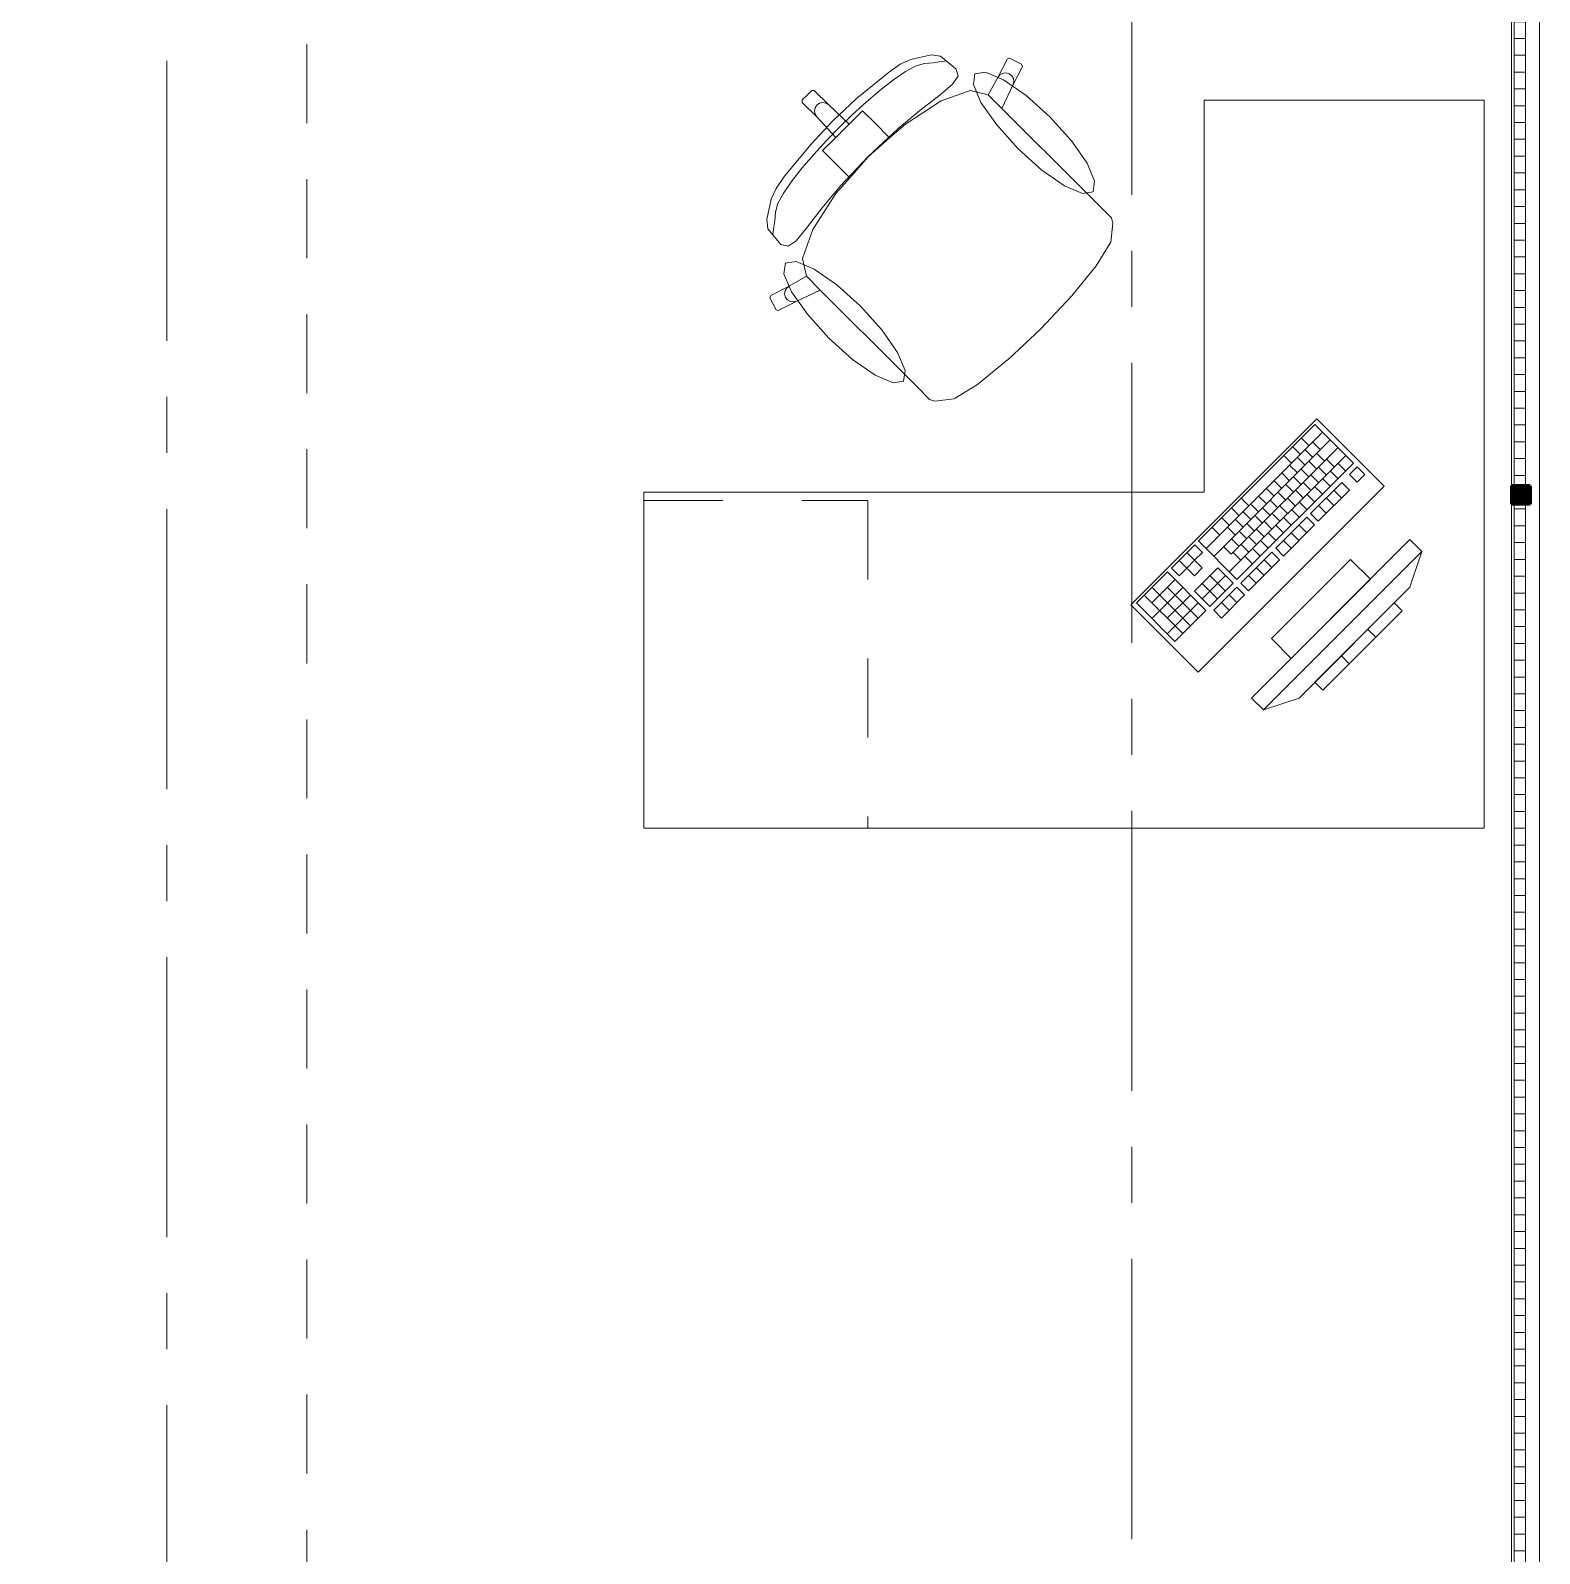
# Model space of a CAD drawing. Header units: inches. Extents: x -38 to 5698, y -33 to 92.
# Drawn here: x 314.577 to 317.27, y 36.085 to 38.804 of the extents above; entities that cross this region are included whole.
import ezdxf

# ---------------------------------------------------------------- set-up
doc = ezdxf.new("R2010")
doc.units = ezdxf.units.IN
doc.header["$MEASUREMENT"] = 0
doc.set_wipeout_variables(frame=1)
for name, pattern in [('Hidden Line', [0.195611, 0.141111, -0.0545]), ('Punto & Raya', [0.65, 0.5, -0.075, 0, -0.075]), ('Rayas', [0.282222, 0.141111, -0.141111]), ('Wipeout_Contour', [1, 0, -1])]:
    doc.linetypes.add(name, pattern=pattern)
for name, color, linetype in [('02 _ ARQ _ ALB _ Ejes Generales', 7, 'Continuous'), ('02 _ ARQ _ ZON _ Espacio.3D', 7, 'Continuous'), ('08 _ STR _ EXT _ 09 Vigas', 7, 'Continuous'), ('Acabado - Muros', 7, 'Continuous'), ('Interior - Mobiliario', 7, 'Continuous'), ('Marcador - Secciones', 251, 'Continuous')]:
    doc.layers.add(name, color=color, linetype=linetype)
pattern_1 = [(0, (277.500038, 6e-09), (0, 0.030000001), [])]

msp = doc.modelspace()

# ---------------------------------------------------------------- linework, layer by layer
at = {"layer": '02 _ ARQ _ ALB _ Ejes Generales', "color": 252, "linetype": 'Punto & Raya', "lineweight": 13}
msp.add_line((314.82, 3.05), (314.82, 44.9), dxfattribs=at)
at = {"layer": '02 _ ARQ _ ZON _ Espacio.3D', "color": 254, "linetype": 'Continuous', "lineweight": 0, "flags": 128}
msp.add_lwpolyline([(307.57, 29.75), (307.57, 30.6), (308.07, 30.6), (308.07, 29.75), (314.5696, 29.75), (314.57, 30.6), (315.07, 30.6), (315.0696, 29.75), (317.22, 29.75), (317.22, 39.75), (315.8047, 39.75), (315.8036, 39.4), (315.07, 39.4), (315.07, 39), (314.57, 39), (314.57, 39.4), (310.7228, 39.4), (310.7234, 39.7505), (308.4643, 39.75), (308.47, 39.4), (308.07, 39.4), (308.07, 39), (307.57, 39), (307.57, 39.7505)], dxfattribs=at)
at = {"layer": '08 _ STR _ EXT _ 09 Vigas', "color": 251, "linetype": 'Hidden Line', "lineweight": 13}
msp.add_line((315.07, 30.2), (315.07, 39.4), dxfattribs=at)
at = {"layer": 'Interior - Mobiliario', "color": 175, "linetype": 'Continuous', "lineweight": 13}
for p, q in [((316.1482, 38.7528), (316.1289, 38.7439)), ((316.1843, 38.7606), (316.1482, 38.7528)), ((316.2011, 38.7587), (316.1843, 38.7606)), ((316.1983, 38.7483), (316.2064, 38.7491)), ((316.2289, 38.7355), (316.2011, 38.7587)), ((316.2064, 38.7491), (316.2109, 38.7499)), ((316.3203, 38.7535), (316.3033, 38.7204)), ((316.3243, 38.7549), (316.3203, 38.7535)), ((316.3457, 38.744), (316.3243, 38.7549)), ((316.1073, 38.729), (316.0506, 38.6821)), ((316.1289, 38.7439), (316.1073, 38.729)), ((316.1167, 38.7164), (316.1386, 38.7312)), ((316.1386, 38.7312), (316.1574, 38.7412)), ((316.1574, 38.7412), (316.1722, 38.7451)), ((316.1722, 38.7451), (316.1876, 38.7463)), ((316.1876, 38.7463), (316.1983, 38.7483)), ((316.2223, 38.7083), (316.2324, 38.7226)), ((316.2324, 38.7226), (316.2289, 38.7355)), ((316.307, 38.7251), (316.3033, 38.7204)), ((316.3121, 38.7279), (316.307, 38.7251)), ((316.3179, 38.7287), (316.3121, 38.7279)), ((316.3236, 38.7271), (316.3179, 38.7287)), ((316.3282, 38.7235), (316.3236, 38.7271)), ((316.331, 38.7184), (316.3282, 38.7235)), ((316.33, 38.7069), (316.347, 38.74)), ((316.347, 38.74), (316.3457, 38.744)), ((315.9711, 38.6973), (315.9626, 38.6888)), ((315.9753, 38.6974), (315.9711, 38.6973)), ((316.0014, 38.6713), (315.9753, 38.6974)), ((316.0682, 38.6766), (316.0929, 38.6978)), ((316.0929, 38.6978), (316.1167, 38.7164)), ((316.2001, 38.6897), (316.2223, 38.7083)), ((316.2541, 38.6969), (316.2021, 38.6785)), ((316.286, 38.6894), (316.2541, 38.6969)), ((316.3033, 38.7204), (316.286, 38.6894)), ((316.3105, 38.6651), (316.33, 38.7069)), ((316.33, 38.7069), (316.3317, 38.7126)), ((316.3317, 38.7126), (316.331, 38.7184)), ((315.954, 38.6803), (315.9626, 38.6888)), ((315.954, 38.676), (315.954, 38.6803)), ((315.9801, 38.6499), (315.954, 38.676)), ((315.9769, 38.6663), (315.9802, 38.6712)), ((315.9851, 38.6745), (315.9802, 38.6712)), ((315.9908, 38.6756), (315.9851, 38.6745)), ((315.9966, 38.6745), (315.9908, 38.6756)), ((316.0014, 38.6713), (315.9966, 38.6745)), ((316.038, 38.6373), (316.0014, 38.6713)), ((316.0506, 38.6821), (316.0084, 38.643)), ((316.0436, 38.6541), (316.0682, 38.6766)), ((316.2021, 38.6785), (316.1383, 38.6372)), ((316.1639, 38.6617), (316.2001, 38.6897)), ((316.2862, 38.6894), (316.286, 38.6894)), ((316.2862, 38.6894), (316.3105, 38.6651)), ((315.9692, 38.6008), (316.0084, 38.643)), ((315.9757, 38.6605), (315.9769, 38.6663)), ((315.9769, 38.6548), (315.9757, 38.6605)), ((315.9801, 38.6499), (315.9769, 38.6548)), ((316.0141, 38.6134), (315.9801, 38.6499)), ((316.0201, 38.6313), (316.0436, 38.6541)), ((316.0616, 38.6609), (316.038, 38.6373)), ((316.0828, 38.6398), (316.0616, 38.6609)), ((316.1246, 38.629), (316.1639, 38.6617)), ((316.4583, 38.5173), (316.3105, 38.6651)), ((315.9904, 38.5898), (316.0141, 38.6134)), ((316.0201, 38.6313), (315.9973, 38.6078)), ((316.0141, 38.6134), (316.026, 38.6253)), ((316.038, 38.6373), (316.026, 38.6253)), ((316.0718, 38.5796), (316.1246, 38.629)), ((316.1101, 38.6124), (316.0828, 38.6398)), ((316.1383, 38.6372), (316.1101, 38.6124)), ((315.9224, 38.5441), (315.9692, 38.6008)), ((315.9973, 38.6078), (315.9747, 38.5832)), ((316.0116, 38.5686), (315.9904, 38.5898)), ((316.1101, 38.6124), (316.0723, 38.5791)), ((315.9536, 38.5584), (315.935, 38.5346)), ((315.9747, 38.5832), (315.9536, 38.5584)), ((316.039, 38.5412), (316.0116, 38.5686)), ((316.0718, 38.5796), (316.0223, 38.5268)), ((316.039, 38.5412), (316.0723, 38.5791)), ((315.9075, 38.5224), (315.9224, 38.5441)), ((315.935, 38.5346), (315.9201, 38.5128)), ((316.0142, 38.5131), (316.039, 38.5412)), ((315.8985, 38.5032), (315.9075, 38.5224)), ((315.9201, 38.5128), (315.9102, 38.494)), ((315.9728, 38.4493), (316.0142, 38.5131)), ((316.0223, 38.5268), (315.9896, 38.4875)), ((316.4838, 38.4918), (316.4583, 38.5173)), ((315.8908, 38.4671), (315.8985, 38.5032)), ((315.9063, 38.4792), (315.9051, 38.4638)), ((315.9102, 38.494), (315.9063, 38.4792)), ((315.9896, 38.4875), (315.9617, 38.4513)), ((316.5058, 38.4698), (316.4838, 38.4918)), ((315.8926, 38.4503), (315.8908, 38.4671)), ((315.9158, 38.4224), (315.8926, 38.4503)), ((315.9031, 38.453), (315.9023, 38.445)), ((315.9051, 38.4638), (315.9031, 38.453)), ((315.9617, 38.4513), (315.9431, 38.429)), ((316.5047, 38.4266), (316.5086, 38.4605)), ((316.5086, 38.4605), (316.5058, 38.4698)), ((315.9023, 38.445), (315.9015, 38.4405)), ((315.9288, 38.419), (315.9158, 38.4224)), ((315.9431, 38.429), (315.9288, 38.419)), ((315.9545, 38.3973), (315.9728, 38.4493)), ((316.4788, 38.3844), (316.5038, 38.4245)), ((316.5038, 38.4245), (316.5047, 38.4266)), ((315.9619, 38.3654), (315.9545, 38.3973)), ((316.4353, 38.3308), (316.4788, 38.3844)), ((315.8978, 38.3311), (315.9309, 38.348)), ((315.9234, 38.3393), (315.9263, 38.3444)), ((315.9263, 38.3444), (315.9309, 38.348)), ((315.9309, 38.348), (315.9619, 38.3654)), ((315.9862, 38.3409), (315.9445, 38.3213)), ((315.962, 38.3651), (315.9619, 38.3654)), ((315.962, 38.3651), (315.9862, 38.3409)), ((316.1341, 38.193), (315.9862, 38.3409)), ((315.8965, 38.327), (315.8978, 38.3311)), ((315.9073, 38.3056), (315.8965, 38.327)), ((315.9445, 38.3213), (315.9114, 38.3043)), ((315.9227, 38.3334), (315.9234, 38.3393)), ((315.9243, 38.3278), (315.9227, 38.3334)), ((315.9279, 38.3232), (315.9243, 38.3278)), ((315.933, 38.3204), (315.9279, 38.3232)), ((315.9388, 38.3197), (315.933, 38.3204)), ((315.9445, 38.3213), (315.9388, 38.3197)), ((316.3798, 38.2716), (316.4346, 38.33)), ((316.4346, 38.33), (316.4353, 38.3308)), ((315.9114, 38.3043), (315.9073, 38.3056)), ((316.3798, 38.2716), (316.3214, 38.2168)), ((316.3206, 38.2161), (316.2669, 38.1725)), ((316.3214, 38.2168), (316.3206, 38.2161)), ((316.1596, 38.1675), (316.1341, 38.193)), ((316.1815, 38.1456), (316.1596, 38.1675)), ((316.2669, 38.1725), (316.2269, 38.1476)), ((316.1908, 38.1427), (316.1815, 38.1456)), ((316.2247, 38.1467), (316.1908, 38.1427)), ((316.2269, 38.1476), (316.2247, 38.1467)), ((316.8692, 38.1007), (316.6615, 37.893)), ((316.9378, 38.0321), (316.8692, 38.1007)), ((316.8829, 38.087), (316.6752, 37.8792)), ((316.8966, 38.0732), (316.6889, 37.8655)), ((316.845, 38.0764), (316.8587, 38.0627)), ((316.8656, 38.0696), (316.8793, 38.0559)), ((316.924, 38.0458), (316.7163, 37.8381)), ((316.9103, 38.0595), (316.7199, 37.8691)), ((316.8138, 38.0453), (316.8275, 38.0316)), ((316.8294, 38.0609), (316.8431, 38.0471)), ((316.8379, 38.042), (316.8516, 38.0282)), ((316.8517, 38.0558), (316.8655, 38.0421)), ((316.8724, 38.049), (316.8861, 38.0353)), ((316.73, 37.8244), (316.9378, 38.0321)), ((316.824, 38.0281), (316.8378, 38.0144)), ((316.8447, 38.0213), (316.8584, 38.0076)), ((316.8585, 38.0352), (316.8722, 38.0215)), ((316.8757, 38.0249), (316.8894, 38.0112)), ((316.8896, 38.0388), (316.9033, 38.025)), ((316.8963, 38.0181), (316.9101, 38.0044)), ((316.9102, 38.032), (316.9239, 38.0183)), ((316.9446, 38.0252), (316.9308, 38.0114)), ((316.9583, 38.0115), (316.9446, 38.0252)), ((316.7964, 38.0004), (316.8101, 37.9867)), ((316.8102, 38.0143), (316.8239, 38.0005)), ((316.817, 37.9936), (316.8307, 37.9799)), ((316.8308, 38.0075), (316.8445, 37.9938)), ((316.848, 37.9972), (316.8617, 37.9835)), ((316.9169, 37.9976), (316.8615, 37.9422)), ((316.8619, 38.0111), (316.8756, 37.9974)), ((316.8686, 37.9904), (316.8824, 37.9767)), ((316.8825, 38.0043), (316.8962, 37.9906)), ((316.9306, 37.9838), (316.9169, 37.9976)), ((316.9308, 38.0114), (316.9445, 37.9977)), ((316.9445, 37.9977), (316.9583, 38.0115)), ((316.7376, 37.9691), (316.7513, 37.9554)), ((316.7687, 37.9727), (316.7824, 37.959)), ((316.7825, 37.9866), (316.7962, 37.9729)), ((316.7893, 37.9659), (316.803, 37.9522)), ((316.8031, 37.9798), (316.8169, 37.9661)), ((316.8203, 37.9695), (316.834, 37.9558)), ((316.8342, 37.9834), (316.8479, 37.9697)), ((316.841, 37.9627), (316.8547, 37.949)), ((316.8548, 37.9766), (316.8685, 37.9629)), ((316.8752, 37.9284), (316.9306, 37.9838)), ((316.8892, 37.9699), (316.9029, 37.9561)), ((316.9031, 37.9837), (316.9168, 37.97)), ((316.703, 37.9345), (316.7167, 37.9208)), ((316.7203, 37.9518), (316.734, 37.9381)), ((316.741, 37.945), (316.7547, 37.9313)), ((316.7548, 37.9589), (316.7685, 37.9452)), ((316.7616, 37.9382), (316.7753, 37.9245)), ((316.7754, 37.9521), (316.7892, 37.9384)), ((316.7926, 37.9418), (316.8063, 37.9281)), ((316.8546, 37.9352), (316.7992, 37.8798)), ((316.8065, 37.9557), (316.8202, 37.942)), ((316.8133, 37.935), (316.827, 37.9213)), ((316.8271, 37.9489), (316.8408, 37.9352)), ((316.8683, 37.9215), (316.8546, 37.9352)), ((316.8615, 37.9422), (316.8752, 37.9284)), ((316.8754, 37.956), (316.8891, 37.9423)), ((316.6857, 37.9172), (316.6994, 37.9035)), ((316.7133, 37.9173), (316.727, 37.9036)), ((316.7271, 37.9312), (316.7408, 37.9175)), ((316.7339, 37.9105), (316.7476, 37.8968)), ((316.7478, 37.9244), (316.7615, 37.9107)), ((316.7649, 37.9141), (316.7786, 37.9004)), ((316.7788, 37.928), (316.7925, 37.9143)), ((316.7856, 37.9073), (316.7993, 37.8936)), ((316.7994, 37.9212), (316.8131, 37.9075)), ((316.8129, 37.8661), (316.8683, 37.9215)), ((316.8269, 37.9075), (316.8406, 37.8938)), ((316.8408, 37.9214), (316.8545, 37.9077)), ((316.6545, 37.886), (316.613, 37.8445)), ((316.6683, 37.8723), (316.6545, 37.886)), ((316.6615, 37.893), (316.73, 37.8244)), ((316.7062, 37.8828), (316.7199, 37.8691)), ((316.7201, 37.8967), (316.7338, 37.883)), ((316.7372, 37.8864), (316.7509, 37.8727)), ((316.7511, 37.9003), (316.7648, 37.8866)), ((317.0388, 37.8954), (316.756, 37.6125)), ((316.7579, 37.8796), (316.7716, 37.8659)), ((316.7717, 37.8935), (316.7854, 37.8798)), ((316.7992, 37.8798), (316.8129, 37.8661)), ((316.8131, 37.8937), (316.8268, 37.88)), ((317.0601, 37.8741), (317.0388, 37.8954)), ((316.6269, 37.8583), (316.6406, 37.8446)), ((316.6544, 37.8585), (316.6406, 37.8446)), ((316.6407, 37.8722), (316.6544, 37.8585)), ((316.6544, 37.8585), (316.6683, 37.8723)), ((316.6681, 37.8448), (316.6544, 37.8585)), ((316.7234, 37.8726), (316.7371, 37.8589)), ((316.7923, 37.8729), (316.7369, 37.8175)), ((316.744, 37.8658), (316.7577, 37.8521)), ((316.7506, 37.8038), (316.806, 37.8592)), ((316.7772, 37.5913), (317.0601, 37.8741)), ((316.7784, 37.8591), (316.7922, 37.8454)), ((316.9328, 37.86), (316.7914, 37.7186)), ((316.806, 37.8592), (316.7923, 37.8729)), ((316.9681, 37.8246), (316.9328, 37.86)), ((317.0601, 37.8741), (317.0388, 37.8105)), ((316.6061, 37.8376), (316.5507, 37.7822)), ((316.6746, 37.769), (316.6061, 37.8376)), ((316.613, 37.8445), (316.6267, 37.8308)), ((316.6267, 37.8308), (316.6406, 37.8446)), ((316.6406, 37.8446), (316.6543, 37.8309)), ((316.6957, 37.8449), (316.6541, 37.8034)), ((316.6543, 37.8309), (316.6681, 37.8448)), ((316.7094, 37.8312), (316.6679, 37.7896)), ((316.6818, 37.831), (316.7093, 37.8036)), ((316.7231, 37.8175), (316.6957, 37.8449)), ((316.7507, 37.8314), (316.7645, 37.8177)), ((316.7646, 37.8452), (316.7783, 37.8315)), ((316.8267, 37.6832), (316.9681, 37.8246)), ((316.6335, 37.8101), (316.5781, 37.7548)), ((316.6198, 37.8239), (316.5783, 37.7823)), ((316.5784, 37.8099), (316.647, 37.7413)), ((316.6059, 37.81), (316.6608, 37.7552)), ((316.6541, 37.8034), (316.6816, 37.7759)), ((316.668, 37.8172), (316.6954, 37.7898)), ((316.6816, 37.7759), (316.7231, 37.8175)), ((316.73, 37.8106), (316.6884, 37.7691)), ((316.7437, 37.7969), (316.73, 37.8106)), ((316.7369, 37.8175), (316.7506, 37.8038)), ((317.0388, 37.8105), (316.8409, 37.6125)), ((316.5507, 37.7822), (316.6193, 37.7136)), ((316.5645, 37.796), (316.6331, 37.7275)), ((316.6609, 37.7827), (316.6055, 37.7273)), ((316.6472, 37.7964), (316.6057, 37.7549)), ((316.7021, 37.7554), (316.7437, 37.7969)), ((316.7023, 37.7829), (316.716, 37.7692)), ((316.7161, 37.7968), (316.7298, 37.7831)), ((317.0106, 37.7822), (316.8691, 37.6408)), ((317.0247, 37.7681), (317.0106, 37.7822)), ((316.6193, 37.7136), (316.6746, 37.769)), ((316.6884, 37.7691), (316.7021, 37.7554)), ((316.8833, 37.6267), (317.0247, 37.7681)), ((316.7914, 37.7186), (316.8267, 37.6832)), ((316.9634, 37.7351), (316.9776, 37.7209)), ((316.9163, 37.6879), (316.9304, 37.6738)), ((316.8691, 37.6408), (316.8833, 37.6267)), ((316.756, 37.6125), (316.7772, 37.5913)), ((316.7772, 37.5913), (316.8409, 37.6125))]:
    msp.add_line(p, q, dxfattribs=at)
at = {"layer": 'Interior - Mobiliario', "color": 175, "linetype": 'Rayas', "lineweight": 13}
for p, q in [((315.6712, 37.9652), (316.0712, 37.9652)), ((316.0712, 37.9652), (316.0712, 37.3802))]:
    msp.add_line(p, q, dxfattribs=at)
at = {"layer": 'Interior - Mobiliario', "color": 175, "linetype": 'Continuous', "lineweight": 13, "flags": 128}
for points in [[(316.3962, 38.6501), (316.3538, 38.6882), (316.3134, 38.7162), (316.2813, 38.7298), (316.2624, 38.727), (316.2595, 38.708), (316.2731, 38.676), (316.3012, 38.6356), (316.3393, 38.5931), (316.3818, 38.555), (316.4222, 38.527), (316.4542, 38.5134), (316.4731, 38.5162), (316.476, 38.5351), (316.4624, 38.5672), (316.4344, 38.6076)], [(317.1712, 37.3802), (315.6712, 37.3802), (315.6712, 37.9802), (316.6712, 37.9802), (316.6712, 38.6802), (317.1712, 38.6802)], [(316.0013, 38.2551), (315.9632, 38.2976), (315.9351, 38.338), (315.9215, 38.37), (315.9244, 38.389), (315.9433, 38.3918), (315.9754, 38.3782), (316.0157, 38.3502), (316.0582, 38.3121), (316.0964, 38.2696), (316.1244, 38.2292), (316.138, 38.1971), (316.1351, 38.1782), (316.1162, 38.1753), (316.0841, 38.189), (316.0438, 38.217)], [(316.9929, 37.9908), (316.8727, 38.111), (316.5403, 37.7787), (316.6605, 37.6585)]]:
    msp.add_lwpolyline(points, close=True, dxfattribs=at)
at = {"layer": 'Marcador - Secciones', "color": 251, "linetype": 'Punto & Raya', "lineweight": 13}
msp.add_line((316.5425, 46.2111), (316.5425, 0.8878), dxfattribs=at)

# ---------------------------------------------------------------- next in the draw order: wipeouts: each hides what was drawn before it
at = {"color": 254, "linetype": 'Wipeout_Contour', "lineweight": 0, "ltscale": 14713.035974}
msp.add_wipeout([(317.27, 39.8), (317.22, 39.8), (317.22, 37.9914), (317.253, 37.9914), (317.253, 37.9749), (317.27, 37.9749)], dxfattribs=at).dxf.layer = 'Acabado - Muros'

# ---------------------------------------------------------------- next in the draw order: linework, layer by layer
at = {"layer": 'Acabado - Muros', "color": 251, "linetype": 'Continuous', "lineweight": 13, "flags": 128}
msp.add_lwpolyline([(317.22, 37.9914), (317.22, 39.8)], dxfattribs=at)

# ---------------------------------------------------------------- next in the draw order: wipeouts: each hides what was drawn before it
at = {"color": 254, "linetype": 'Wipeout_Contour', "lineweight": 0, "ltscale": 14712.942879}
msp.add_wipeout([(317.22, 37.9584), (317.22, 35.8249), (317.27, 35.8249), (317.27, 37.9749), (317.253, 37.9749), (317.253, 37.9584)], dxfattribs=at).dxf.layer = 'Acabado - Muros'

# ---------------------------------------------------------------- next in the draw order: linework, layer by layer
at = {"layer": 'Acabado - Muros', "color": 251, "linetype": 'Continuous', "lineweight": 13, "flags": 128}
for points in [[(317.27, 35.8249), (317.27, 37.9749), (317.27, 39.8)], [(317.22, 35.8249), (317.22, 37.9584)]]:
    msp.add_lwpolyline(points, dxfattribs=at)

# ---------------------------------------------------------------- next in the draw order: wipeouts: each hides what was drawn before it
at = {"color": 254, "linetype": 'Wipeout_Contour', "lineweight": 0, "ltscale": 9808.882926}
msp.add_wipeout([(317.225, 39.8), (317.225, 37.9914), (317.245, 37.9914), (317.245, 39.8)], dxfattribs=at).dxf.layer = 'Acabado - Muros'

# ---------------------------------------------------------------- next in the draw order: hatches: boundary and pattern name
at = {"layer": 'Acabado - Muros', "linetype": 'Continuous', "lineweight": 0}
h = msp.add_hatch(dxfattribs=at)
h.set_pattern_fill('CONTRACHAPADO_0002', color=254, style=0, pattern_type=2)
h.set_pattern_definition(pattern_1)
h.paths.add_polyline_path([(317.225, 39.8), (317.225, 37.9914), (317.245, 37.9914), (317.245, 39.8)])

# ---------------------------------------------------------------- next in the draw order: linework, layer by layer
at = {"layer": 'Acabado - Muros', "color": 7, "linetype": 'Continuous', "lineweight": 60}
msp.add_line((317.253, 37.9914), (317.22, 37.9914), dxfattribs=at)
at = {"layer": 'Acabado - Muros', "color": 7, "linetype": 'Continuous', "lineweight": 13, "flags": 128}
msp.add_lwpolyline([(317.225, 39.8), (317.245, 39.8), (317.245, 37.9914), (317.225, 37.9914)], close=True, dxfattribs=at)

# ---------------------------------------------------------------- next in the draw order: wipeouts: each hides what was drawn before it
at = {"color": 254, "linetype": 'Wipeout_Contour', "lineweight": 0, "ltscale": 9808.759314}
msp.add_wipeout([(317.225, 37.9584), (317.225, 35.8249), (317.245, 35.8249), (317.245, 37.9584)], dxfattribs=at).dxf.layer = 'Acabado - Muros'

# ---------------------------------------------------------------- next in the draw order: hatches: boundary and pattern name
at = {"layer": 'Acabado - Muros', "linetype": 'Continuous', "lineweight": 0}
msp.add_hatch(color=254, dxfattribs=at).paths.add_polyline_path([(317.253, 37.9914), (317.22, 37.9914), (317.22, 37.9584), (317.253, 37.9584)])
h = msp.add_hatch(dxfattribs=at)
h.set_pattern_fill('CONTRACHAPADO_0002', color=254, style=0, pattern_type=2)
h.set_pattern_definition(pattern_1)
h.paths.add_polyline_path([(317.225, 37.9584), (317.225, 35.8249), (317.245, 35.8249), (317.245, 37.9584)])

# ---------------------------------------------------------------- next in the draw order: linework, layer by layer
at = {"layer": 'Acabado - Muros', "color": 7, "linetype": 'Continuous', "lineweight": 60}
for p, q in [((317.22, 37.9914), (317.22, 37.9584)), ((317.253, 37.9914), (317.253, 37.9584)), ((317.253, 37.9584), (317.22, 37.9584))]:
    msp.add_line(p, q, dxfattribs=at)
at = {"layer": 'Acabado - Muros', "color": 7, "linetype": 'Continuous', "lineweight": 13, "flags": 128}
msp.add_lwpolyline([(317.225, 37.9584), (317.245, 37.9584), (317.245, 35.8249), (317.225, 35.8249)], close=True, dxfattribs=at)

doc.saveas('drawing.dxf')
